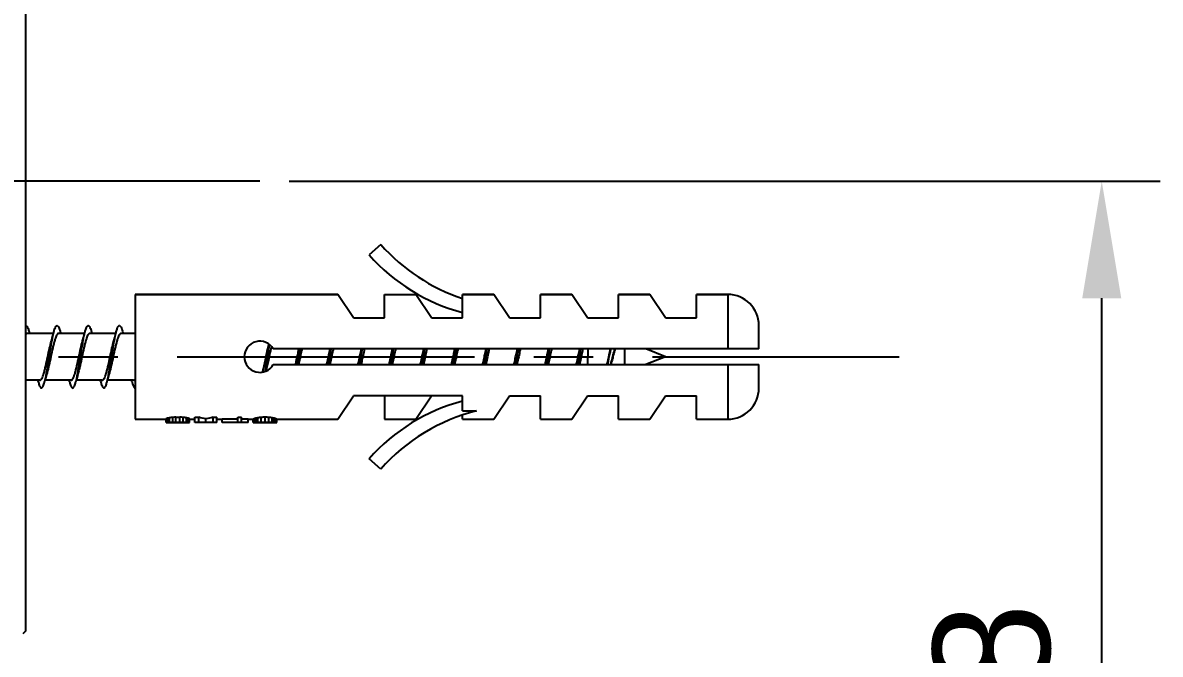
# Model space of a CAD drawing. Header units: millimetres. Extents: x 601 to 1195, y -13 to 407.
# Drawn here: x 1025.73 to 1050.04, y 293.12 to 306.61 of the extents above; entities that cross this region are included whole.
import ezdxf

# ---------------------------------------------------------------- set-up
doc = ezdxf.new("R2010")
doc.units = ezdxf.units.MM
doc.header["$LTSCALE"] = 0.1
doc.linetypes.add('CENTERX2', pattern=[101.6, 63.5, -12.7, 12.7, -12.7])
for name, color, linetype in [('02___PRT_ALL_AXES', 7, 'Continuous'), ('CENTER', 1, 'CENTERX2'), ('DEF_LAYER_AXIS', 7, 'Continuous'), ('DEF_LAYER_CURVE', 7, 'Continuous'), ('DEF_LAYER_CUT_FEAT', 7, 'Continuous'), ('DIM', 3, 'Continuous')]:
    doc.layers.add(name, color=color, linetype=linetype)
doc.styles.get("Standard").update_dxf_attribs({"font": 'arial.ttf'})
doc.dimstyles.new('ISO-25', dxfattribs={"dimtxt": 2.5, "dimasz": 2.5, "dimexe": 1.25, "dimexo": 0.625, "dimtad": 1, "dimlfac": 3, "dimtxsty": 'Standard', "dimcen": 2.5, "dimadec": 0, "dimazin": 0, "dimtfac": 1, "dimtmove": 0, "dimatfit": 3, "dimfxl": 0, "dimarcsym": 0})

# ---------------------------------------------------------------- blocks, each defined once
blk = doc.blocks.new('*D8')
at = {"layer": 'Defpoints', "color": 0}
for p in [(955.269, 316.331), (1025.798, 312.827), (955.269, 276.468)]:
    blk.add_point(p, dxfattribs=at)
at = {"layer": 'DIM', "color": 0, "lineweight": -2}
for p, q in [((955.269, 277.093), (955.269, 317.581)), ((1025.798, 313.452), (1025.798, 317.581)), ((1023.298, 316.331), (957.769, 316.331))]:
    blk.add_line(p, q, dxfattribs=at)
at = {"layer": 'DIM', "color": 0}
for points in [[(957.769, 316.748), (957.769, 315.914), (955.269, 316.331)], [(1023.298, 316.748), (1023.298, 315.914), (1025.798, 316.331)]]:
    blk.add_solid(points, dxfattribs=at)
at = {"layer": 'DIM', "color": 0, "insert": (990.533, 318.458), "char_height": 2.5, "attachment_point": 5}
blk.add_mtext('211,59', dxfattribs=at)
blk = doc.blocks.new('*D9')
at = {"layer": 'Defpoints', "color": 0}
for p in [(1030.798, 303.227), (1048.792, 303.227), (955.269, 276.468)]:
    blk.add_point(p, dxfattribs=at)
at = {"layer": 'DIM', "color": 0, "lineweight": -2}
for p, q in [((1031.423, 303.227), (1050.042, 303.227)), ((1048.792, 278.968), (1048.792, 300.727)), ((955.894, 276.468), (1050.042, 276.468))]:
    blk.add_line(p, q, dxfattribs=at)
at = {"layer": 'DIM', "color": 0}
for points in [[(1048.375, 300.727), (1049.209, 300.727), (1048.792, 303.227)], [(1048.375, 278.968), (1049.209, 278.968), (1048.792, 276.468)]]:
    blk.add_solid(points, dxfattribs=at)
at = {"layer": 'DIM', "color": 0, "insert": (1046.665, 289.848), "char_height": 2.5, "attachment_point": 5, "rotation": 90}
blk.add_mtext('80,28', dxfattribs=at)

msp = doc.modelspace()

# ---------------------------------------------------------------- linework, layer by layer
at = {"color": 7, "linetype": 'Continuous'}
for p, q in [((1025.7981, 293.6271), (1025.7981, 312.8271)), ((1033.3834, 301.8748), (1033.1339, 301.6537)), ((1025.8703, 299.9956), (1025.875, 299.9771)), ((1026.5369, 299.9956), (1026.5417, 299.9771)), ((1027.2036, 299.9956), (1027.2083, 299.9771)), ((1027.8703, 299.9956), (1027.875, 299.9771)), ((1037.8055, 299.6438), (1037.8055, 299.4771)), ((1038.5948, 299.6438), (1038.5948, 299.3105)), ((1026.0593, 298.9586), (1026.0545, 298.9771)), ((1026.726, 298.9586), (1026.7212, 298.9771)), ((1027.3927, 298.9586), (1027.3878, 298.9771)), ((1028.0593, 298.9587), (1028.0546, 298.9771)), ((1028.1315, 298.1438), (1028.7981, 298.1438)), ((1028.7981, 298.0771), (1028.7981, 298.1538)), ((1029.2981, 298.0771), (1028.7981, 298.0771)), ((1028.8259, 298.0771), (1028.8259, 298.1645)), ((1028.8676, 298.0771), (1028.8676, 298.1728)), ((1028.937, 298.0771), (1028.937, 298.1826)), ((1029.0065, 298.0771), (1029.0065, 298.1861)), ((1029.0065, 298.1861), (1029.0898, 298.1861)), ((1029.0898, 298.0771), (1029.0898, 298.1861)), ((1029.1592, 298.0771), (1029.1592, 298.1826)), ((1029.2287, 298.0771), (1029.2287, 298.1728)), ((1029.2703, 298.0771), (1029.2703, 298.1645)), ((1029.2981, 298.0771), (1029.2981, 298.1538)), ((1029.2981, 298.1438), (1029.4092, 298.1438)), ((1029.4092, 298.0771), (1029.4092, 298.1861)), ((1029.4092, 298.1861), (1029.4926, 298.1861)), ((1029.8815, 298.0771), (1029.4092, 298.0771)), ((1029.4926, 298.0771), (1029.4926, 298.1861)), ((1029.6453, 298.0771), (1029.6453, 298.1521)), ((1029.7981, 298.0771), (1029.7981, 298.1861)), ((1029.7981, 298.1861), (1029.8815, 298.1861)), ((1029.8815, 298.0771), (1029.8815, 298.1861)), ((1029.8815, 298.1438), (1029.9926, 298.1438)), ((1029.9926, 298.0771), (1029.9926, 298.1506)), ((1029.9926, 298.1506), (1030.3259, 298.1506)), ((1030.5481, 298.0771), (1029.9926, 298.0771)), ((1030.3259, 298.0771), (1030.3259, 298.1861)), ((1030.3259, 298.1861), (1030.4092, 298.1861)), ((1030.4092, 298.0771), (1030.4092, 298.1861)), ((1030.4092, 298.1506), (1030.5481, 298.1506)), ((1030.5481, 298.0771), (1030.5481, 298.1506)), ((1030.5481, 298.1438), (1030.6592, 298.1438)), ((1030.6592, 298.0771), (1030.6592, 298.1453)), ((1031.1592, 298.0771), (1030.6592, 298.0771)), ((1030.6731, 298.0771), (1030.6731, 298.1506)), ((1030.687, 298.0771), (1030.687, 298.1556)), ((1030.7148, 298.0771), (1030.7148, 298.1645)), ((1030.7565, 298.0771), (1030.7565, 298.1728)), ((1030.8259, 298.0771), (1030.8259, 298.1826)), ((1030.9092, 298.0771), (1030.9092, 298.1861)), ((1030.9926, 298.0771), (1030.9926, 298.1826)), ((1031.062, 298.0771), (1031.062, 298.1728)), ((1031.1037, 298.0771), (1031.1037, 298.1645)), ((1031.1315, 298.0771), (1031.1315, 298.1556)), ((1031.1453, 298.0771), (1031.1453, 298.1506)), ((1031.1592, 298.0771), (1031.1592, 298.1453)), ((1031.1592, 298.1438), (1032.4648, 298.1438)), ((1025.7981, 293.6271), (1025.7315, 293.5605))]:
    msp.add_line(p, q, dxfattribs=at)
for points in [[(1026.3447, 299.8172), (1026.3617, 299.8779), (1026.3878, 299.9771)], [(1027.0113, 299.8172), (1027.0323, 299.8924), (1027.0545, 299.9771)], [(1027.678, 299.8172), (1027.699, 299.8924), (1027.7212, 299.9771)], [(1026.2516, 299.137), (1026.2399, 299.0959), (1026.219, 299.0186), (1026.2083, 298.9771)], [(1026.9182, 299.137), (1026.9065, 299.0959), (1026.8857, 299.0186), (1026.875, 298.9771)], [(1027.5849, 299.137), (1027.5732, 299.0959), (1027.5524, 299.0186), (1027.5417, 298.9771)]]:
    msp.add_lwpolyline(points, dxfattribs=at)
for centre, end in [((1036.416, 304.5612), 251.51482), ((1036.1665, 304.3401), 255.19848)]:
    msp.add_arc(centre, 4.0513, 221.536, end, dxfattribs=at)
at = {"color": 7, "linetype": 'Continuous', "extrusion": (0, 0, -1)}
for centre, major_axis, ratio, start_param, end_param in [((1028.7342, 299.4771), (0, 1.3333), 0.3916667, -3.3180387, -3.2642403), ((1028.5967, 299.4771), (0, 1.3333), 0.9791666, -3.3505569, -3.3180387), ((1028.4162, 299.4771), (-2.1759, 0), 0.612766, -1.8125047, -1.7797606), ((1027.3745, 299.4771), (-6.5278, 0), 0.2042553, -1.8234766, -1.8125047), ((1030.7217, 299.4771), (-6.5278, 0), 0.2042553, -1.3290879, -1.3181161), ((1029.6801, 299.4771), (-2.1759, 0), 0.6127662, -1.3618321, -1.3290879), ((1029.4995, 299.4771), (0, 1.3333), 0.9791667, -2.9651466, -2.9326284), ((1029.362, 299.4771), (0, 1.3333), 0.3916668, -3.018945, -2.9651466), ((1029.7687, 299.4771), (0, 1.3333), 0.8285259, -3.0296569, -2.8889124), ((1029.5219, 299.4771), (0, 1.3333), 0.8285255, -3.3942729, -3.2535284), ((1030.6467, 299.4771), (0, 1.3333), 0.1958326, -3.2428293, -3.1894833), ((1030.6291, 299.4771), (0, 1.3333), 0.3263877, -3.2749664, -3.2428293), ((1030.6002, 299.4771), (0, 1.3333), 0.4895842, -3.3180387, -3.2749664), ((1030.4856, 299.4771), (0, 1.3333), 0.9791667, -3.3505569, -3.3180387), ((1030.3051, 299.4771), (-2.1759, 0), 0.6127655, -1.8125047, -1.7797606), ((1028.9509, 299.4771), (-7.8333, 0), 0.1702128, -1.8234766, -1.8125047), ((1032.8676, 299.4771), (-7.8333, 0), 0.1702128, -1.3290879, -1.3181161), ((1031.5134, 299.4771), (-2.1759, 0), 0.6127669, -1.3618321, -1.3290879), ((1031.3328, 299.4771), (0, 1.3333), 0.9791667, -2.9651466, -2.9326284), ((1031.2183, 299.4771), (0, 1.3333), 0.4895842, -3.0082189, -2.9651466), ((1031.1893, 299.4771), (0, 1.3333), 0.3263877, -3.040356, -3.0082189), ((1031.1717, 299.4771), (0, 1.3333), 0.1958348, -3.093702, -3.040356)]:
    msp.add_ellipse(centre, major_axis=major_axis, ratio=ratio, start_param=start_param, end_param=end_param, dxfattribs=at)
at = {"color": 7, "linetype": 'Continuous'}
for points, knots in [([(1025.7981, 300.1438), (1025.8049, 300.1438), (1025.8159, 300.136), (1025.8261, 300.1214), (1025.8393, 300.0965), (1025.8545, 300.0542), (1025.8649, 300.0169), (1025.8703, 299.9956)], [0, 0, 0, 0, 0.1200169, 0.2079271, 0.3188639, 0.6126887, 1, 1, 1, 1]), ([(1026.2036, 298.9587), (1026.2229, 299.0349), (1026.2643, 299.2568), (1026.3085, 299.5481), (1026.3539, 299.817), (1026.3787, 299.9406), (1026.3926, 299.9955)], [0, 0, 0, 0, 0.2238349, 0.6414592, 0.8388751, 1, 1, 1, 1]), ([(1026.3926, 299.9955), (1026.398, 300.0168), (1026.4084, 300.0541), (1026.4235, 300.0965), (1026.4368, 300.1214), (1026.4469, 300.136), (1026.4648, 300.1483), (1026.4826, 300.136), (1026.4927, 300.1214), (1026.506, 300.0965), (1026.5212, 300.0542), (1026.5315, 300.0169), (1026.5369, 299.9956)], [0, 0, 0, 0, 0.1936702, 0.3405998, 0.3960756, 0.4400399, 0.5000515, 0.5600487, 0.6039937, 0.659455, 0.8063529, 1, 1, 1, 1]), ([(1026.8703, 298.9587), (1026.8896, 299.035), (1026.9309, 299.2568), (1026.9752, 299.5482), (1027.0206, 299.8171), (1027.0454, 299.9407), (1027.0593, 299.9956)], [0, 0, 0, 0, 0.2238476, 0.64149, 0.8388987, 1, 1, 1, 1]), ([(1027.0593, 299.9956), (1027.0647, 300.0169), (1027.0751, 300.0542), (1027.0902, 300.0965), (1027.1035, 300.1214), (1027.1136, 300.136), (1027.1315, 300.1483), (1027.1493, 300.136), (1027.1594, 300.1214), (1027.1727, 300.0965), (1027.1878, 300.0541), (1027.1982, 300.0169), (1027.2036, 299.9956)], [0, 0, 0, 0, 0.1936333, 0.3405258, 0.3959854, 0.4399361, 0.4999338, 0.5599561, 0.6039154, 0.6593947, 0.8063225, 1, 1, 1, 1]), ([(1027.5369, 298.9587), (1027.5562, 299.035), (1027.5976, 299.2568), (1027.6418, 299.5482), (1027.6872, 299.8171), (1027.7121, 299.9407), (1027.726, 299.9956)], [0, 0, 0, 0, 0.2238473, 0.64149, 0.8388982, 1, 1, 1, 1]), ([(1027.726, 299.9956), (1027.732, 300.0193), (1027.7411, 300.0522), (1027.7555, 300.0917), (1027.7655, 300.1135), (1027.7755, 300.1296), (1027.7856, 300.1403), (1027.797, 300.145), (1027.8043, 300.1429), (1027.8074, 300.1413)], [0, 0, 0, 0, 0.4065441, 0.5678381, 0.7001183, 0.8039488, 0.8819598, 0.9418824, 1, 1, 1, 1]), ([(1027.8074, 300.1413), (1027.8139, 300.1377), (1027.8264, 300.1225), (1027.8494, 300.0744), (1027.8617, 300.0294), (1027.8703, 299.9956)], [0, 0, 0, 0, 0.1387943, 0.3497036, 1, 1, 1, 1]), ([(1025.8309, 299.9771), (1025.8281, 299.9771), (1025.8142, 299.9743), (1025.8044, 299.9625), (1025.7981, 299.9534)], [0, 0, 0, 0, 0.2008745, 1, 1, 1, 1]), ([(1026.2653, 299.4771), (1026.2782, 299.5381), (1026.3024, 299.652), (1026.3296, 299.7652), (1026.3447, 299.8172)], [0, 0, 0, 0, 0.5352239, 1, 1, 1, 1]), ([(1026.4976, 299.9771), (1026.49, 299.9771), (1026.4716, 299.9661), (1026.4527, 299.9351), (1026.4324, 299.8886), (1026.4125, 299.8268), (1026.3922, 299.7518), (1026.3641, 299.6339), (1026.3445, 299.541), (1026.3309, 299.4771)], [0, 0, 0, 0, 0.0426345, 0.1081693, 0.2023942, 0.3243222, 0.4704477, 0.6357842, 1, 1, 1, 1]), ([(1026.932, 299.4771), (1026.9449, 299.5381), (1026.9691, 299.652), (1026.9963, 299.7652), (1027.0113, 299.8172)], [0, 0, 0, 0, 0.5352283, 1, 1, 1, 1]), ([(1027.1642, 299.9771), (1027.1566, 299.9771), (1027.1382, 299.966), (1027.1193, 299.9349), (1027.0991, 299.8885), (1027.0791, 299.8266), (1027.0588, 299.7516), (1027.0308, 299.6338), (1027.0111, 299.541), (1026.9976, 299.4771)], [0, 0, 0, 0, 0.0426779, 0.10828, 0.2025482, 0.3244933, 0.4706121, 0.6359156, 1, 1, 1, 1]), ([(1027.5986, 299.4771), (1027.6116, 299.5381), (1027.6358, 299.652), (1027.663, 299.7652), (1027.678, 299.8172)], [0, 0, 0, 0, 0.5352357, 1, 1, 1, 1]), ([(1027.831, 299.9771), (1027.8234, 299.9771), (1027.805, 299.9661), (1027.786, 299.9351), (1027.7658, 299.8886), (1027.7458, 299.8268), (1027.7255, 299.7518), (1027.6975, 299.6339), (1027.6778, 299.541), (1027.6643, 299.4771)], [0, 0, 0, 0, 0.0426466, 0.1081776, 0.2024049, 0.324335, 0.470455, 0.6357886, 1, 1, 1, 1]), ([(1030.9135, 299.167), (1030.9216, 299.2124), (1030.9536, 299.4015), (1030.9821, 299.5912), (1031.0069, 299.7347)], [0, 0, 0, 0, 0.240439, 1, 1, 1, 1]), ([(1030.932, 299.4771), (1030.937, 299.5008), (1030.9561, 299.5908), (1030.9758, 299.6807), (1030.9924, 299.7466)], [0, 0, 0, 0, 0.2623613, 1, 1, 1, 1]), ([(1031.0461, 299.6976), (1031.0419, 299.6801), (1031.0251, 299.6068), (1031.0095, 299.5332), (1030.9976, 299.4771)], [0, 0, 0, 0, 0.2388876, 1, 1, 1, 1]), ([(1031.5986, 299.4771), (1031.6017, 299.4914), (1031.6135, 299.5474), (1031.6256, 299.6034), (1031.635, 299.645)], [0, 0, 0, 0, 0.2541272, 1, 1, 1, 1]), ([(1031.6045, 299.3098), (1031.6091, 299.3374), (1031.6271, 299.4487), (1031.6445, 299.5601), (1031.6583, 299.6438)], [0, 0, 0, 0, 0.2480114, 1, 1, 1, 1]), ([(1031.7006, 299.645), (1031.6975, 299.6314), (1031.6851, 299.5755), (1031.6733, 299.5195), (1031.6643, 299.4771)], [0, 0, 0, 0, 0.243851, 1, 1, 1, 1]), ([(1032.2653, 299.4771), (1032.2683, 299.4914), (1032.2802, 299.5474), (1032.2922, 299.6033), (1032.3016, 299.645)], [0, 0, 0, 0, 0.2541402, 1, 1, 1, 1]), ([(1032.2711, 299.3094), (1032.2757, 299.3371), (1032.2938, 299.4488), (1032.3112, 299.5605), (1032.325, 299.6444)], [0, 0, 0, 0, 0.2480047, 1, 1, 1, 1]), ([(1032.3673, 299.645), (1032.3642, 299.6314), (1032.3518, 299.5755), (1032.3399, 299.5195), (1032.3309, 299.4771)], [0, 0, 0, 0, 0.2438442, 1, 1, 1, 1]), ([(1032.932, 299.4771), (1032.935, 299.4914), (1032.9469, 299.5474), (1032.9589, 299.6034), (1032.9683, 299.645)], [0, 0, 0, 0, 0.2541233, 1, 1, 1, 1]), ([(1032.9378, 299.3093), (1032.9423, 299.337), (1032.9604, 299.4489), (1032.9779, 299.5608), (1032.9918, 299.6448)], [0, 0, 0, 0, 0.2480085, 1, 1, 1, 1]), ([(1033.0339, 299.645), (1033.0309, 299.6314), (1033.0185, 299.5755), (1033.0066, 299.5195), (1032.9976, 299.4771)], [0, 0, 0, 0, 0.2438531, 1, 1, 1, 1]), ([(1033.5986, 299.4771), (1033.6017, 299.4914), (1033.6135, 299.5474), (1033.6256, 299.6034), (1033.635, 299.645)], [0, 0, 0, 0, 0.2541261, 1, 1, 1, 1]), ([(1033.6045, 299.3094), (1033.609, 299.3372), (1033.6271, 299.449), (1033.6446, 299.5609), (1033.6585, 299.645)], [0, 0, 0, 0, 0.248021, 1, 1, 1, 1]), ([(1033.7006, 299.645), (1033.6975, 299.6314), (1033.6851, 299.5755), (1033.6733, 299.5195), (1033.6643, 299.4771)], [0, 0, 0, 0, 0.2438384, 1, 1, 1, 1]), ([(1034.2653, 299.4771), (1034.2683, 299.4914), (1034.2802, 299.5474), (1034.2922, 299.6033), (1034.3016, 299.645)], [0, 0, 0, 0, 0.2541402, 1, 1, 1, 1]), ([(1034.2712, 299.3098), (1034.2758, 299.3375), (1034.2938, 299.4492), (1034.3113, 299.5609), (1034.3251, 299.6448)], [0, 0, 0, 0, 0.2480389, 1, 1, 1, 1]), ([(1034.3673, 299.645), (1034.3642, 299.6314), (1034.3518, 299.5755), (1034.3399, 299.5195), (1034.3309, 299.4771)], [0, 0, 0, 0, 0.2438532, 1, 1, 1, 1]), ([(1034.932, 299.4771), (1034.935, 299.4914), (1034.9469, 299.5474), (1034.9589, 299.6034), (1034.9683, 299.645)], [0, 0, 0, 0, 0.2541307, 1, 1, 1, 1]), ([(1034.938, 299.3104), (1034.9425, 299.338), (1034.9605, 299.4494), (1034.9779, 299.5608), (1034.9917, 299.6445)], [0, 0, 0, 0, 0.2480587, 1, 1, 1, 1]), ([(1035.0339, 299.645), (1035.0309, 299.6314), (1035.0185, 299.5755), (1035.0066, 299.5195), (1034.9976, 299.4771)], [0, 0, 0, 0, 0.2438432, 1, 1, 1, 1]), ([(1035.5986, 299.4771), (1035.6017, 299.4914), (1035.6135, 299.5474), (1035.6256, 299.6034), (1035.635, 299.645)], [0, 0, 0, 0, 0.2541252, 1, 1, 1, 1]), ([(1035.6046, 299.3102), (1035.6091, 299.3378), (1035.6271, 299.4492), (1035.6446, 299.5606), (1035.6583, 299.6443)], [0, 0, 0, 0, 0.2480423, 1, 1, 1, 1]), ([(1035.7006, 299.645), (1035.6975, 299.6314), (1035.6851, 299.5755), (1035.6733, 299.5195), (1035.6643, 299.4771)], [0, 0, 0, 0, 0.2438453, 1, 1, 1, 1]), ([(1036.2653, 299.4771), (1036.2683, 299.4914), (1036.2802, 299.5474), (1036.2922, 299.6033), (1036.3016, 299.645)], [0, 0, 0, 0, 0.2541396, 1, 1, 1, 1]), ([(1036.2713, 299.3104), (1036.2758, 299.338), (1036.2938, 299.4494), (1036.3113, 299.5608), (1036.325, 299.6445)], [0, 0, 0, 0, 0.2480601, 1, 1, 1, 1]), ([(1036.3673, 299.645), (1036.3642, 299.6314), (1036.3518, 299.5755), (1036.3399, 299.5195), (1036.3309, 299.4771)], [0, 0, 0, 0, 0.2438531, 1, 1, 1, 1]), ([(1036.932, 299.4771), (1036.935, 299.4914), (1036.9469, 299.5474), (1036.9589, 299.6034), (1036.9683, 299.645)], [0, 0, 0, 0, 0.2541329, 1, 1, 1, 1]), ([(1036.9379, 299.3102), (1036.9425, 299.3378), (1036.9605, 299.4493), (1036.978, 299.5609), (1036.9917, 299.6447)], [0, 0, 0, 0, 0.2480516, 1, 1, 1, 1]), ([(1037.0339, 299.645), (1037.0309, 299.6314), (1037.0185, 299.5755), (1037.0066, 299.5195), (1036.9976, 299.4771)], [0, 0, 0, 0, 0.2438399, 1, 1, 1, 1]), ([(1037.5986, 299.4771), (1037.6017, 299.4914), (1037.6135, 299.5473), (1037.6256, 299.6032), (1037.6349, 299.6448)], [0, 0, 0, 0, 0.2541976, 1, 1, 1, 1]), ([(1037.6046, 299.3099), (1037.6091, 299.3376), (1037.6272, 299.4492), (1037.6446, 299.5609), (1037.6584, 299.6448)], [0, 0, 0, 0, 0.2480433, 1, 1, 1, 1]), ([(1037.7006, 299.6449), (1037.6975, 299.6313), (1037.6851, 299.5754), (1037.6732, 299.5195), (1037.6643, 299.4771)], [0, 0, 0, 0, 0.2438339, 1, 1, 1, 1]), ([(1038.2977, 299.6444), (1038.2914, 299.6177), (1038.2669, 299.5065), (1038.2451, 299.3947), (1038.2277, 299.31)], [0, 0, 0, 0, 0.2402256, 1, 1, 1, 1]), ([(1038.2558, 299.4771), (1038.2591, 299.4916), (1038.2717, 299.5476), (1038.2848, 299.6036), (1038.2953, 299.645)], [0, 0, 0, 0, 0.2573791, 1, 1, 1, 1]), ([(1038.2987, 299.3102), (1038.3059, 299.3386), (1038.3341, 299.4505), (1038.3619, 299.5626), (1038.3869, 299.6451)], [0, 0, 0, 0, 0.2535294, 1, 1, 1, 1]), ([(1038.391, 299.645), (1038.387, 299.6317), (1038.3706, 299.5761), (1038.3557, 299.5199), (1038.3446, 299.4771)], [0, 0, 0, 0, 0.2381489, 1, 1, 1, 1]), ([(1026.0986, 298.9771), (1026.1063, 298.9771), (1026.1246, 298.9883), (1026.1436, 299.0193), (1026.1638, 299.0657), (1026.1838, 299.1276), (1026.2041, 299.2026), (1026.2321, 299.3204), (1026.2518, 299.4133), (1026.2653, 299.4771)], [0, 0, 0, 0, 0.0426607, 0.1082312, 0.2024718, 0.3244132, 0.4705412, 0.6358504, 1, 1, 1, 1]), ([(1026.3309, 299.4771), (1026.318, 299.4162), (1026.2938, 299.3023), (1026.2666, 299.189), (1026.2516, 299.137)], [0, 0, 0, 0, 0.5352396, 1, 1, 1, 1]), ([(1026.7653, 298.9771), (1026.773, 298.9771), (1026.7913, 298.9883), (1026.8102, 299.0193), (1026.8305, 299.0658), (1026.8504, 299.1276), (1026.8707, 299.2026), (1026.8988, 299.3204), (1026.9184, 299.4133), (1026.932, 299.4771)], [0, 0, 0, 0, 0.0426671, 0.1082554, 0.2025215, 0.3244697, 0.4705925, 0.6358964, 1, 1, 1, 1]), ([(1026.9976, 299.4771), (1026.9847, 299.4162), (1026.9605, 299.3023), (1026.9333, 299.189), (1026.9182, 299.137)], [0, 0, 0, 0, 0.5352399, 1, 1, 1, 1]), ([(1027.4319, 298.9771), (1027.4396, 298.9771), (1027.4579, 298.9882), (1027.4769, 299.0192), (1027.4971, 299.0657), (1027.5171, 299.1275), (1027.5374, 299.2025), (1027.5654, 299.3204), (1027.5851, 299.4133), (1027.5986, 299.4771)], [0, 0, 0, 0, 0.0426359, 0.1081735, 0.2024026, 0.3243355, 0.4704586, 0.6357897, 1, 1, 1, 1]), ([(1027.6643, 299.4771), (1027.6513, 299.4162), (1027.6271, 299.3023), (1027.5999, 299.189), (1027.5849, 299.137)], [0, 0, 0, 0, 0.5352477, 1, 1, 1, 1]), ([(1030.8566, 299.1511), (1030.8633, 299.175), (1030.8911, 299.2831), (1030.914, 299.3923), (1030.932, 299.4771)], [0, 0, 0, 0, 0.2226537, 1, 1, 1, 1]), ([(1030.9976, 299.4771), (1030.9918, 299.4499), (1030.9701, 299.3476), (1030.9477, 299.2455), (1030.9278, 299.1715)], [0, 0, 0, 0, 0.2668132, 1, 1, 1, 1]), ([(1031.5623, 299.3093), (1031.5654, 299.3229), (1031.5778, 299.3788), (1031.5897, 299.4348), (1031.5986, 299.4771)], [0, 0, 0, 0, 0.2438451, 1, 1, 1, 1]), ([(1031.6643, 299.4771), (1031.6612, 299.4629), (1031.6494, 299.4069), (1031.6373, 299.3509), (1031.6279, 299.3092)], [0, 0, 0, 0, 0.2541263, 1, 1, 1, 1]), ([(1032.229, 299.3092), (1032.232, 299.3229), (1032.2444, 299.3788), (1032.2563, 299.4348), (1032.2653, 299.4771)], [0, 0, 0, 0, 0.2438527, 1, 1, 1, 1]), ([(1032.3309, 299.4771), (1032.3279, 299.4629), (1032.316, 299.4069), (1032.304, 299.3509), (1032.2946, 299.3093)], [0, 0, 0, 0, 0.2541281, 1, 1, 1, 1]), ([(1032.8957, 299.3095), (1032.8988, 299.3231), (1032.9111, 299.3789), (1032.923, 299.4348), (1032.932, 299.4771)], [0, 0, 0, 0, 0.2438292, 1, 1, 1, 1]), ([(1032.9976, 299.4771), (1032.9946, 299.4629), (1032.9827, 299.407), (1032.9707, 299.3511), (1032.9613, 299.3095)], [0, 0, 0, 0, 0.2542041, 1, 1, 1, 1]), ([(1033.5623, 299.3093), (1033.5654, 299.3229), (1033.5778, 299.3788), (1033.5897, 299.4348), (1033.5986, 299.4771)], [0, 0, 0, 0, 0.2438432, 1, 1, 1, 1]), ([(1033.6643, 299.4771), (1033.6612, 299.4629), (1033.6494, 299.4069), (1033.6373, 299.3509), (1033.6279, 299.3092)], [0, 0, 0, 0, 0.2541225, 1, 1, 1, 1]), ([(1034.229, 299.3092), (1034.232, 299.3229), (1034.2444, 299.3788), (1034.2563, 299.4348), (1034.2653, 299.4771)], [0, 0, 0, 0, 0.2438525, 1, 1, 1, 1]), ([(1034.3309, 299.4771), (1034.3279, 299.4629), (1034.316, 299.4069), (1034.304, 299.3509), (1034.2946, 299.3093)], [0, 0, 0, 0, 0.2541401, 1, 1, 1, 1]), ([(1034.8956, 299.3092), (1034.8987, 299.3229), (1034.9111, 299.3788), (1034.923, 299.4348), (1034.932, 299.4771)], [0, 0, 0, 0, 0.243851, 1, 1, 1, 1]), ([(1034.9976, 299.4771), (1034.9946, 299.4629), (1034.9827, 299.4069), (1034.9707, 299.3509), (1034.9613, 299.3092)], [0, 0, 0, 0, 0.2541227, 1, 1, 1, 1]), ([(1035.5623, 299.3093), (1035.5654, 299.323), (1035.5778, 299.3788), (1035.5897, 299.4348), (1035.5986, 299.4771)], [0, 0, 0, 0, 0.2438314, 1, 1, 1, 1]), ([(1035.6643, 299.4771), (1035.6612, 299.4629), (1035.6494, 299.4069), (1035.6373, 299.351), (1035.628, 299.3093)], [0, 0, 0, 0, 0.2541589, 1, 1, 1, 1]), ([(1036.229, 299.3092), (1036.232, 299.3229), (1036.2444, 299.3788), (1036.2563, 299.4348), (1036.2653, 299.4771)], [0, 0, 0, 0, 0.2438523, 1, 1, 1, 1]), ([(1036.3309, 299.4771), (1036.3279, 299.4629), (1036.316, 299.4069), (1036.304, 299.3509), (1036.2946, 299.3093)], [0, 0, 0, 0, 0.2541334, 1, 1, 1, 1]), ([(1036.8956, 299.3092), (1036.8987, 299.3229), (1036.9111, 299.3788), (1036.923, 299.4348), (1036.932, 299.4771)], [0, 0, 0, 0, 0.2438523, 1, 1, 1, 1]), ([(1036.9976, 299.4771), (1036.9946, 299.4629), (1036.9827, 299.4069), (1036.9707, 299.3509), (1036.9613, 299.3093)], [0, 0, 0, 0, 0.2541249, 1, 1, 1, 1]), ([(1037.5623, 299.3093), (1037.5654, 299.3229), (1037.5778, 299.3788), (1037.5897, 299.4348), (1037.5986, 299.4771)], [0, 0, 0, 0, 0.2438386, 1, 1, 1, 1]), ([(1037.6643, 299.4771), (1037.6612, 299.4629), (1037.6494, 299.4069), (1037.6373, 299.3509), (1037.6279, 299.3093)], [0, 0, 0, 0, 0.2541388, 1, 1, 1, 1]), ([(1038.2177, 299.3093), (1038.2209, 299.3229), (1038.2338, 299.3788), (1038.2463, 299.4348), (1038.2558, 299.4771)], [0, 0, 0, 0, 0.2441468, 1, 1, 1, 1]), ([(1038.3446, 299.4771), (1038.3409, 299.463), (1038.3265, 299.407), (1038.3122, 299.3511), (1038.3011, 299.3094)], [0, 0, 0, 0, 0.2531765, 1, 1, 1, 1]), ([(1026.0593, 298.9586), (1026.0647, 298.9373), (1026.0751, 298.9001), (1026.0902, 298.8577), (1026.1035, 298.8329), (1026.1136, 298.8183), (1026.1315, 298.8059), (1026.1493, 298.8183), (1026.1594, 298.8329), (1026.1727, 298.8578), (1026.1879, 298.9001), (1026.1982, 298.9374), (1026.2036, 298.9587)], [0, 0, 0, 0, 0.1936388, 0.340516, 0.3959984, 0.4399331, 0.4999419, 0.559968, 0.6039226, 0.6594205, 0.8063337, 1, 1, 1, 1]), ([(1026.726, 298.9586), (1026.7314, 298.9373), (1026.7417, 298.9001), (1026.7569, 298.8577), (1026.7702, 298.8329), (1026.7803, 298.8183), (1026.7981, 298.8059), (1026.816, 298.8183), (1026.8261, 298.8329), (1026.8393, 298.8578), (1026.8545, 298.9001), (1026.8649, 298.9374), (1026.8703, 298.9587)], [0, 0, 0, 0, 0.1936389, 0.3405133, 0.3959943, 0.4399266, 0.4999348, 0.5599613, 0.6039194, 0.6594171, 0.8063336, 1, 1, 1, 1]), ([(1027.3927, 298.9586), (1027.3981, 298.9373), (1027.4084, 298.9001), (1027.4236, 298.8577), (1027.4368, 298.8329), (1027.4469, 298.8183), (1027.4648, 298.8059), (1027.4827, 298.8183), (1027.4928, 298.8329), (1027.506, 298.8578), (1027.5212, 298.9001), (1027.5315, 298.9374), (1027.5369, 298.9587)], [0, 0, 0, 0, 0.193641, 0.3405153, 0.3959955, 0.4399269, 0.499935, 0.5599602, 0.6039208, 0.6594168, 0.8063349, 1, 1, 1, 1]), ([(1028.0593, 298.9587), (1028.0688, 298.9213), (1028.0826, 298.8726), (1028.1082, 298.8225), (1028.1246, 298.8105), (1028.1314, 298.8105)], [0, 0, 0, 0, 0.6812263, 0.8798054, 1, 1, 1, 1]), ([(1028.0987, 298.9771), (1028.1014, 298.9771), (1028.1154, 298.98), (1028.1252, 298.9918), (1028.1315, 299.0009)], [0, 0, 0, 0, 0.2008544, 1, 1, 1, 1])]:
    msp.add_open_spline(points, degree=3, knots=knots, dxfattribs=at)
at = {"layer": '02___PRT_ALL_AXES', "color": 7, "linetype": 'Continuous'}
for p, q in [((1026.3878, 299.9771), (1025.8309, 299.9771)), ((1027.0545, 299.9771), (1026.4976, 299.9771)), ((1027.7212, 299.9771), (1027.1643, 299.9771)), ((1028.1315, 299.9771), (1027.8309, 299.9771)), ((1039.4648, 299.4771), (1039.0481, 299.6438)), ((1037.8055, 299.3105), (1037.8055, 299.4771)), ((1039.4648, 299.4771), (1039.0481, 299.3105)), ((1026.0986, 298.9771), (1025.7981, 298.9771)), ((1026.7653, 298.9771), (1026.2083, 298.9771)), ((1027.432, 298.9771), (1026.875, 298.9771)), ((1028.0986, 298.9771), (1027.5417, 298.9771))]:
    msp.add_line(p, q, dxfattribs=at)
at = {"layer": 'CENTER'}
for p, q in [((1030.7981, 303.2271), (1000.4648, 303.2271)), ((1018.873, 299.4771), (1044.4648, 299.4771))]:
    msp.add_line(p, q, dxfattribs=at)
at = {"layer": 'DEF_LAYER_AXIS', "color": 7, "linetype": 'Continuous'}
for p, q in [((1028.1315, 300.8105), (1028.1315, 298.1438)), ((1028.1315, 300.8105), (1032.4648, 300.8105)), ((1035.1315, 300.8105), (1035.7981, 300.8105)), ((1036.7981, 300.8105), (1037.4648, 300.8105)), ((1038.4648, 300.8105), (1039.1315, 300.8105)), ((1040.1315, 300.8105), (1040.7981, 300.8105)), ((1040.7981, 300.8105), (1040.7981, 299.6438)), ((1041.4648, 299.6438), (1041.4648, 300.1438)), ((1041.4648, 299.6438), (1031.0868, 299.6438)), ((1031.0868, 299.3105), (1041.4648, 299.3105)), ((1040.7981, 299.3105), (1040.7981, 298.1438)), ((1041.4648, 298.8105), (1041.4648, 299.3105)), ((1035.1315, 298.3224), (1035.1315, 298.6438)), ((1035.1315, 298.3224), (1035.4292, 298.3224)), ((1028.1315, 298.1438), (1028.7981, 298.1438)), ((1029.2981, 298.1438), (1029.4092, 298.1438)), ((1029.8815, 298.1438), (1029.9926, 298.1438)), ((1030.5481, 298.1438), (1030.6592, 298.1438)), ((1031.1592, 298.1438), (1032.4648, 298.1438)), ((1035.1315, 298.1438), (1035.1315, 298.2354)), ((1035.1315, 298.1438), (1035.7981, 298.1438)), ((1036.7981, 298.1438), (1037.4648, 298.1438)), ((1038.4648, 298.1438), (1039.1315, 298.1438)), ((1040.1315, 298.1438), (1040.7981, 298.1438)), ((1033.3834, 297.0795), (1033.1339, 297.3005))]:
    msp.add_line(p, q, dxfattribs=at)
for centre, radius, start, end in [((1040.7981, 300.1438), 0.6667, 0, 90), ((1030.7981, 299.4771), 0.3333, 30, 330), ((1040.7981, 298.8105), 0.6667, 270, 0), ((1036.1665, 294.6141), 4.0513, 104.80152, 138.464), ((1036.416, 294.3931), 4.0513, 104.09682, 138.464)]:
    msp.add_arc(centre, radius, start, end, dxfattribs=at)
at = {"layer": 'DEF_LAYER_CURVE', "color": 40, "linetype": 'Continuous'}
for p, q in [((1028.7981, 298.0771), (1029.2981, 298.0771)), ((1029.8815, 298.0771), (1029.4092, 298.0771)), ((1030.5481, 298.0771), (1029.9926, 298.0771)), ((1030.6592, 298.0771), (1031.1592, 298.0771))]:
    msp.add_line(p, q, dxfattribs=at)
at = {"layer": 'DEF_LAYER_CUT_FEAT', "color": 7, "linetype": 'Continuous'}
for p, q in [((1032.4648, 300.8105), (1028.1315, 300.8105)), ((1032.7981, 300.3105), (1032.4648, 300.8105)), ((1033.4648, 300.3105), (1033.4648, 300.8105)), ((1033.4648, 300.8105), (1034.1315, 300.8105)), ((1034.4648, 300.3105), (1034.1315, 300.8105)), ((1035.1315, 300.3105), (1035.1315, 300.8105)), ((1035.7981, 300.8105), (1035.1315, 300.8105)), ((1036.1315, 300.3105), (1035.7981, 300.8105)), ((1036.7981, 300.3105), (1036.7981, 300.8105)), ((1037.4648, 300.8105), (1036.7981, 300.8105)), ((1037.7981, 300.3105), (1037.4648, 300.8105)), ((1038.4648, 300.3105), (1038.4648, 300.8105)), ((1039.1315, 300.8105), (1038.4648, 300.8105)), ((1039.4648, 300.3105), (1039.1315, 300.8105)), ((1040.1315, 300.3105), (1040.1315, 300.8105)), ((1040.7981, 300.8105), (1040.1315, 300.8105)), ((1032.7981, 300.3105), (1033.4648, 300.3105)), ((1034.4648, 300.3105), (1035.1315, 300.3105)), ((1036.1315, 300.3105), (1036.7981, 300.3105)), ((1037.7981, 300.3105), (1038.4648, 300.3105)), ((1039.4648, 300.3105), (1040.1315, 300.3105)), ((1032.4648, 298.1438), (1032.7981, 298.6438)), ((1035.1315, 298.6438), (1032.7981, 298.6438)), ((1033.4648, 298.6438), (1033.4648, 298.1438)), ((1034.1315, 298.1438), (1034.4648, 298.6438)), ((1035.7981, 298.1438), (1036.1315, 298.6438)), ((1036.1315, 298.6438), (1036.7981, 298.6438)), ((1036.7981, 298.1438), (1036.7981, 298.6438)), ((1037.4648, 298.1438), (1037.7981, 298.6438)), ((1037.7981, 298.6438), (1038.4648, 298.6438)), ((1038.4648, 298.1438), (1038.4648, 298.6438)), ((1039.1315, 298.1438), (1039.4648, 298.6438)), ((1039.4648, 298.6438), (1040.1315, 298.6438)), ((1040.1315, 298.1438), (1040.1315, 298.6438)), ((1033.4648, 298.1438), (1034.1315, 298.1438)), ((1035.1315, 298.1438), (1035.7981, 298.1438)), ((1036.7981, 298.1438), (1037.4648, 298.1438)), ((1038.4648, 298.1438), (1039.1315, 298.1438)), ((1040.1315, 298.1438), (1040.7981, 298.1438))]:
    msp.add_line(p, q, dxfattribs=at)

# ---------------------------------------------------------------- dimensions: what is measured, and where the dimension line sits
at = {"layer": 'DIM'}
dim = msp.add_linear_dim(base=(955.2688, 316.331), p1=(1025.7981, 312.8271), p2=(955.2688, 276.4681), dimstyle='ISO-25', dxfattribs=at)
dim.commit()
dim.dimension.update_dxf_attribs({"geometry": '*D8', "text_midpoint": (990.5334, 318.4584)})
dim = msp.add_linear_dim(base=(1048.7919, 303.2271), p1=(955.2688, 276.4681), p2=(1030.7981, 303.2271), angle=90, dimstyle='ISO-25', dxfattribs=at)
dim.commit()
dim.dimension.update_dxf_attribs({"geometry": '*D9', "text_midpoint": (1046.6646, 289.8476)})

doc.saveas('drawing.dxf')
